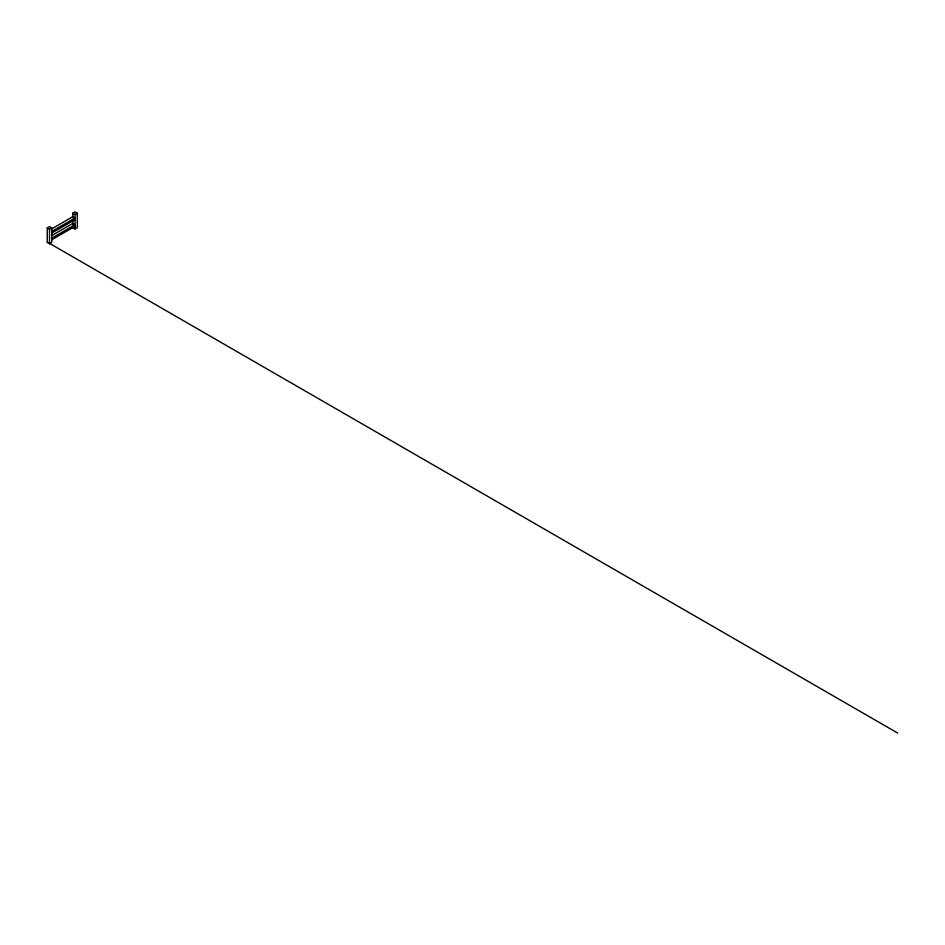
<?xml version="1.0" encoding="UTF-8"?>
<svg xmlns="http://www.w3.org/2000/svg" width="945" height="945" viewBox="0 0 945 945"><rect width="100%" height="100%" fill="white"/><g stroke="black" fill="none" stroke-linecap="round" stroke-linejoin="round"><path stroke-width="1.42" d="M47.25 227.946L49.506 226.646L51.762 227.946L51.762 242.404L49.506 243.704L47.25 242.404L47.25 227.946L49.506 229.245L51.762 227.946M72.789 217.539L72.789 213.204L75.057 211.893L77.313 213.204L77.313 227.65L75.057 228.95L72.789 227.65M72.789 213.204L75.057 214.503L77.313 213.204M51.963 228.725L72.789 216.7L75.057 218L51.762 231.442M51.762 233.049L75.057 219.606M51.963 235.447L72.789 223.41L75.057 224.721L51.762 238.164M51.762 239.77L75.057 226.327M47.38 242.144L897.75 733.107M75.057 214.503L75.057 228.95M72.789 220.421L72.789 224.756M49.506 229.245L49.506 243.704"/></g></svg>
